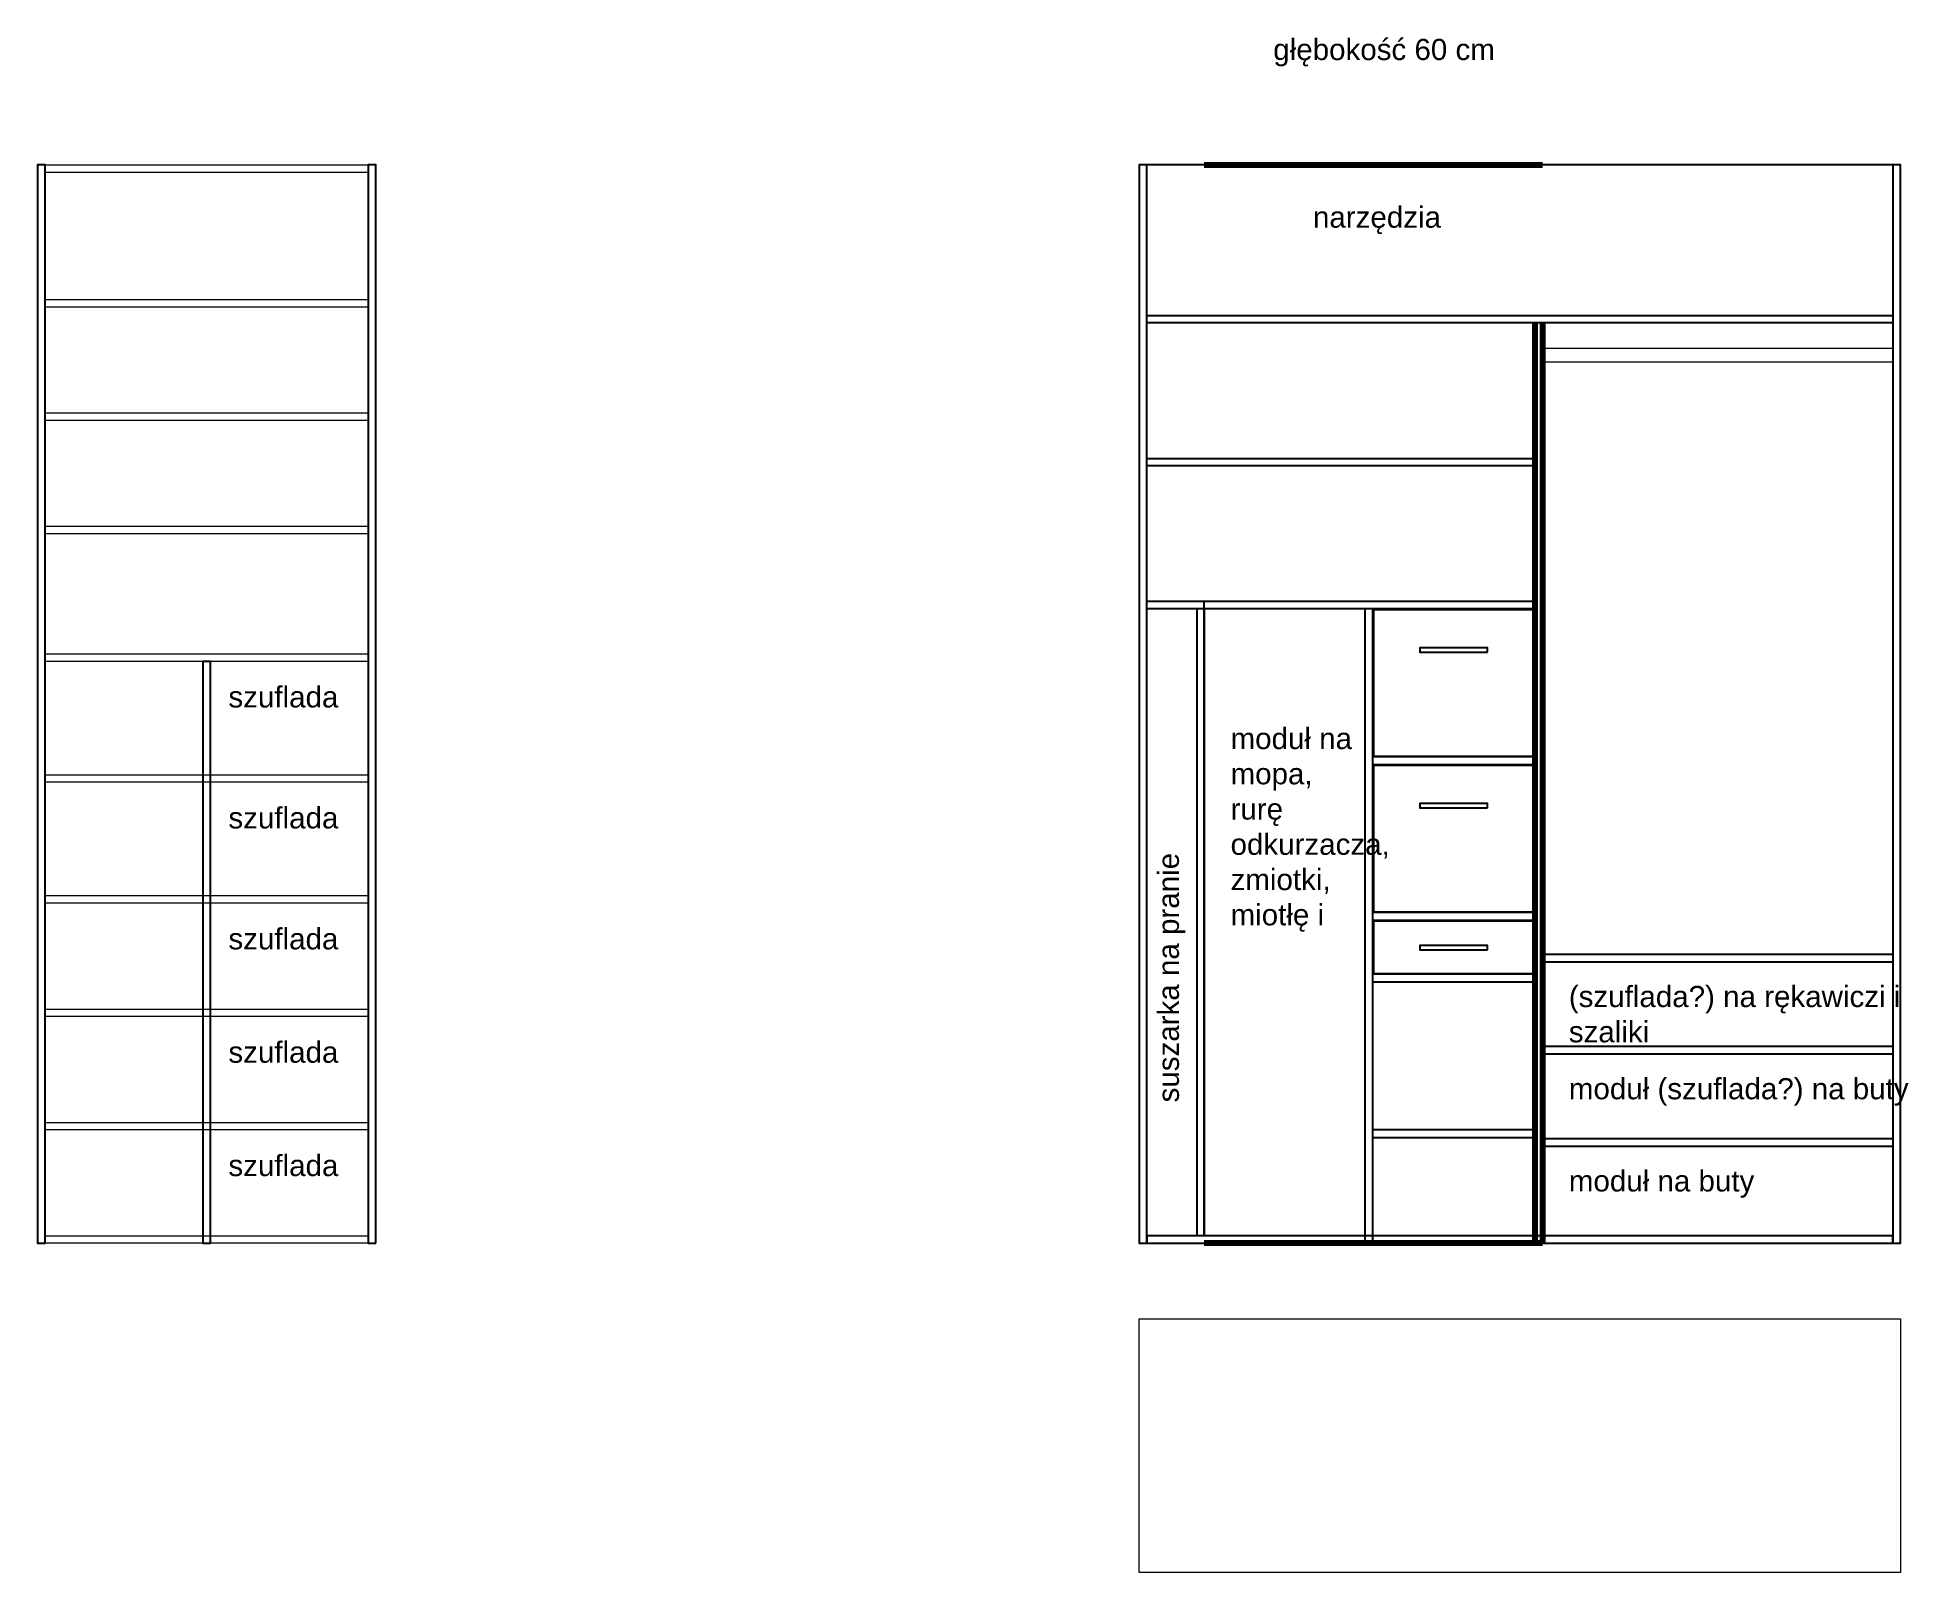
# Model space of a CAD drawing. Header units: inches. Extents: x -1437 to 2988, y 1256 to 4886.
import ezdxf

# ---------------------------------------------------------------- set-up
doc = ezdxf.new("R2010")
doc.units = ezdxf.units.IN
doc.header["$MEASUREMENT"] = 0
doc.layers.add('Fronty', color=5, linetype='Continuous', lineweight=18)
doc.layers.add('Wymiar', color=1, linetype='Continuous', lineweight=18)
doc.styles.get("Standard").update_dxf_attribs({"font": 'arial.ttf'})

msp = doc.modelspace()

# ---------------------------------------------------------------- linework, layer by layer
for p, q in [((1323, 4584.8), (1305, 4584.8)), ((1187, 4210.8), (1187, 4228.8)), ((1187, 4228.8), (2951, 4228.8)), ((2951, 4210.8), (1187, 4210.8)), ((1187, 3890.8), (2105, 3890.8)), ((1187, 3890.8), (2105, 3890.8)), ((2105, 3872.8), (1187, 3872.8)), ((2105, 3872.8), (1187, 3872.8)), ((1187, 3552.8), (2105, 3552.8)), ((1323, 3534.8), (1323, 3552.8)), ((2105, 3534.8), (1187, 3534.8)), ((1305, 3534.8), (1305, 2052.8)), ((1323, 3534.8), (1323, 2052.8)), ((1323, 2052.8), (1323, 3534.8)), ((1703, 2034.8), (1703, 3534.8)), ((1721, 3534.8), (1721, 2034.8)), ((2105, 3184.8), (1721, 3184.8)), ((1721, 3166.8), (2105, 3166.8)), ((2105, 2816.8), (1721, 2816.8)), ((1721, 2798.8), (2105, 2798.8)), ((2951, 2717.8), (2123, 2717.8)), ((2951, 2699.8), (2123, 2699.8)), ((2105, 2670.8), (1721, 2670.8)), ((1721, 2652.8), (2105, 2652.8)), ((2951, 2499.8), (2123, 2499.8)), ((2951, 2481.8), (2123, 2481.8)), ((2105, 2302.8), (1721, 2302.8)), ((1721, 2284.8), (2105, 2284.8)), ((2951, 2281.8), (2123, 2281.8)), ((2951, 2263.8), (2123, 2263.8))]:
    msp.add_line(p, q)
at = {"lineweight": 80}
for p, q in [((1323, 4584.8), (2123, 4584.8)), ((2105, 4210.8), (2105, 2034.8)), ((2123, 4210.8), (2123, 2034.8)), ((2123, 2034.8), (1323, 2034.8))]:
    msp.add_line(p, q, dxfattribs=at)
for points in [[(-1418.7, 2034.8), (-1418.7, 4584.8), (-1436.7, 4584.8), (-1436.7, 2034.8)], [(-636.7, 2034.8), (-636.7, 4584.8), (-654.7, 4584.8), (-654.7, 2034.8)], [(1187, 2034.8), (1187, 4584.8), (1169, 4584.8), (1169, 2034.8)], [(2969, 2034.8), (2969, 4584.8), (2951, 4584.8), (2951, 2034.8)], [(2103, 3186.8), (2103, 3532.8), (1723, 3532.8), (1723, 3186.8)], [(-1027.7, 2034.8), (-1027.7, 3410.8), (-1045.7, 3410.8), (-1045.7, 2034.8)], [(1993, 3432.8), (1993, 3442.8), (1833, 3442.8), (1833, 3432.8)], [(2103, 2818.8), (2103, 3164.8), (1723, 3164.8), (1723, 2818.8)], [(1993, 3064.8), (1993, 3074.8), (1833, 3074.8), (1833, 3064.8)], [(2103, 2672.8), (2103, 2796.8), (1723, 2796.8), (1723, 2672.8)], [(1993, 2729.1), (1993, 2739.1), (1833, 2739.1), (1833, 2729.1)], [(2951, 2034.8), (2951, 2052.8), (1187, 2052.8), (1187, 2034.8)]]:
    msp.add_lwpolyline(points, close=True)
for points in [[(1169, 2034.8), (2969, 2034.8), (2969, 4584.8), (1169, 4584.8), (1169, 2034.8)], [(1305, 3534.8), (1305, 2052.8)], [(1323, 2052.8), (1323, 3534.8)], [(1305, 2034.8), (1323, 2034.8)]]:
    msp.add_lwpolyline(points)
at = {"layer": 'Fronty'}
for p, q in [((2951, 4150.8), (2123, 4150.8)), ((2951, 4117.8), (2123, 4117.8))]:
    msp.add_line(p, q, dxfattribs=at)
for points in [[(-1436.7, 2034.8), (-1436.7, 4584.8), (-636.7, 4584.8), (-636.7, 2034.8)], [(-1418.7, 4566.8), (-1418.7, 4584.8), (-654.7, 4584.8), (-654.7, 4566.8)], [(-1418.7, 4248.5), (-1418.7, 4266.5), (-654.7, 4266.5), (-654.7, 4248.5)], [(-1418.7, 3980.5), (-1418.7, 3998.5), (-654.7, 3998.5), (-654.7, 3980.5)], [(-1418.7, 3712.5), (-1418.7, 3730.5), (-654.7, 3730.5), (-654.7, 3712.5)], [(-1418.7, 3410.8), (-1418.7, 3428.8), (-654.7, 3428.8), (-654.7, 3410.8)], [(-1418.7, 3124.8), (-1418.7, 3142.8), (-654.7, 3142.8), (-654.7, 3124.8)], [(-1418.7, 2838.8), (-1418.7, 2856.8), (-654.7, 2856.8), (-654.7, 2838.8)], [(-1418.7, 2570.8), (-1418.7, 2588.8), (-654.7, 2588.8), (-654.7, 2570.8)], [(-1418.7, 2302.8), (-1418.7, 2320.8), (-654.7, 2320.8), (-654.7, 2302.8)], [(-1418.7, 2034.8), (-1418.7, 2052.8), (-654.7, 2052.8), (-654.7, 2034.8)], [(-1418.7, 2034.8), (-1418.7, 2052.8), (-654.7, 2052.8), (-654.7, 2034.8)], [(1169, 1256.3), (1169, 1856.3), (2969, 1856.3), (2969, 1256.3)]]:
    msp.add_lwpolyline(points, close=True, dxfattribs=at)

# ---------------------------------------------------------------- texts
at = {"layer": 'Wymiar', "char_height": 50}
for s, insert, width, attachment_point in [('{głębokość 60 cm}', (2010.1, 4882.5), 923.073, 3), ('{narzędzia}', (1882.7, 4486.1), 373.828, 3), ('{moduł na mopa, rurę odkurzacza,\\Pzmiotki, \\Pmiotłę i}', (1385, 3253.4), 300.434, 1), ('{(szuflada?) na rękawiczi i szaliki}', (2185, 2643.4), 923.898, 1), ('{moduł (szuflada?) na buty}', (2185, 2425.4), 923.898, 1), ('{moduł na buty}', (2185, 2207.4), 923.898, 1)]:
    msp.add_mtext(s, dxfattribs=dict(at, insert=insert, width=width, attachment_point=attachment_point))
at = {"layer": 'Wymiar', "char_height": 50, "attachment_point": 1}
for insert in [(-985, 3351.8), (-985, 3065.8), (-985, 2779.8), (-985, 2511.8), (-985, 2243.8)]:
    msp.add_mtext('{szuflada}', dxfattribs=dict(at, insert=insert))
at = {"layer": 'Wymiar', "insert": (1212.9, 2367.9), "char_height": 50, "width": 923.898, "attachment_point": 1, "rotation": 90}
msp.add_mtext('{suszarka na pranie}', dxfattribs=at)

doc.saveas('drawing.dxf')
